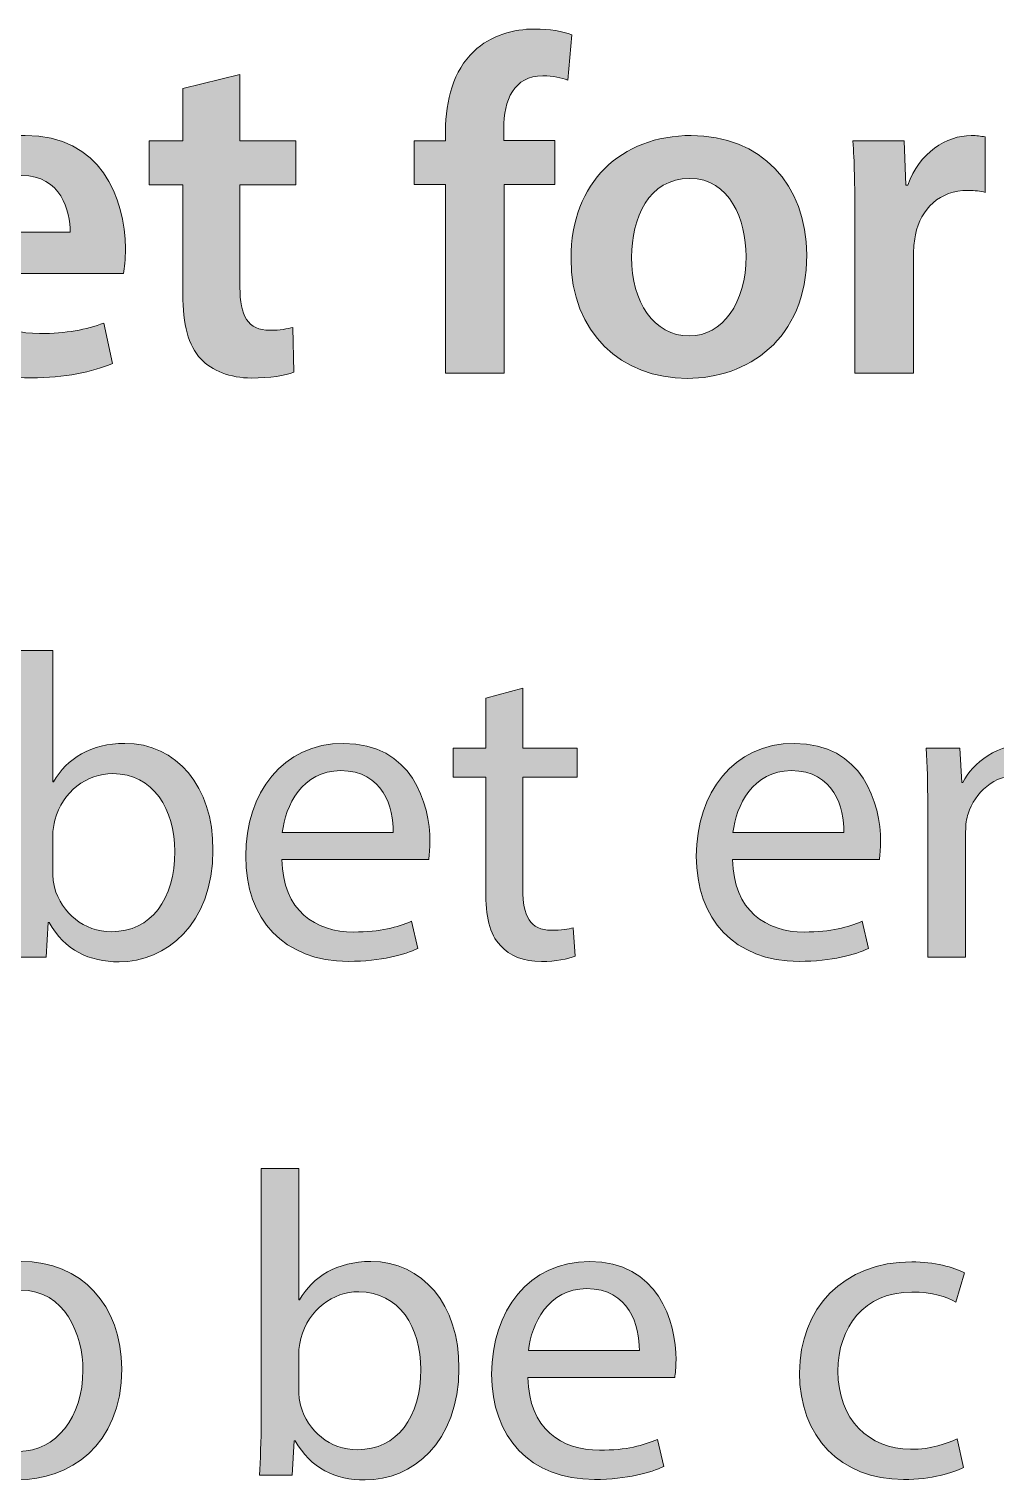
# Model space of a CAD drawing. Header units: inches. Extents: x 589 to 2016, y -1839 to -951.
# Drawn here: x 846.46 to 864.11, y -1576.1 to -1549.62 of the extents above; entities that cross this region are included whole.
import ezdxf

# ---------------------------------------------------------------- set-up
doc = ezdxf.new("R2010")
doc.units = ezdxf.units.IN
doc.header["$MEASUREMENT"] = 0
doc.layers.add('Layer 1', color=7, linetype='Continuous')

# ---------------------------------------------------------------- blocks, each defined once
blk = doc.blocks.new('block 274')
at = {"layer": 'Layer 1', "true_color": 0x010101}
h = blk.add_hatch(color=18, dxfattribs=at)
h.dxf.hatch_style = 2
edge = h.paths.add_edge_path()
edge.add_spline(control_points=[(854.065, -1555.898), (854.065, -1555.898), (854.065, -1552.458), (854.065, -1552.458), (854.065, -1552.458), (853.49, -1552.458), (853.49, -1552.458), (853.49, -1552.458), (853.49, -1551.657), (853.49, -1551.657), (853.49, -1551.657), (854.065, -1551.657), (854.065, -1551.657), (854.065, -1551.657), (854.065, -1551.473), (854.065, -1551.473), (854.065, -1550.924), (854.213, -1550.376), (854.579, -1550.026), (854.893, -1549.73), (855.319, -1549.617), (855.685, -1549.617), (855.973, -1549.617), (856.199, -1549.66), (856.373, -1549.721), (856.373, -1549.721), (856.295, -1550.549), (856.295, -1550.549), (856.182, -1550.506), (856.034, -1550.471), (855.842, -1550.471), (855.311, -1550.471), (855.127, -1550.915), (855.127, -1551.437), (855.127, -1551.437), (855.127, -1551.655), (855.127, -1551.655), (855.127, -1551.655), (856.061, -1551.655), (856.061, -1551.655), (856.061, -1551.655), (856.061, -1552.456), (856.061, -1552.456), (856.061, -1552.456), (855.137, -1552.456), (855.137, -1552.456), (855.137, -1552.456), (855.137, -1555.897), (855.137, -1555.897), (855.137, -1555.897), (854.065, -1555.898), (854.065, -1555.898), (854.065, -1555.898), (854.065, -1555.898), (854.065, -1555.898)], knot_values=[0, 0, 0, 0, 1, 1, 1, 2, 2, 2, 3, 3, 3, 4, 4, 4, 5, 5, 5, 6, 6, 6, 7, 7, 7, 8, 8, 8, 9, 9, 9, 10, 10, 10, 11, 11, 11, 12, 12, 12, 13, 13, 13, 14, 14, 14, 15, 15, 15, 16, 16, 16, 17, 17, 17, 18, 18, 18, 18], degree=3, periodic=1)
h = blk.add_hatch(color=18, dxfattribs=at)
h.dxf.hatch_style = 2
edge = h.paths.add_edge_path()
edge.add_spline(control_points=[(850.311, -1550.446), (850.311, -1550.446), (850.311, -1551.658), (850.311, -1551.658), (850.311, -1551.658), (851.33, -1551.658), (851.33, -1551.658), (851.33, -1551.658), (851.33, -1552.459), (851.33, -1552.459), (851.33, -1552.459), (850.311, -1552.459), (850.311, -1552.459), (850.311, -1552.459), (850.311, -1554.333), (850.311, -1554.333), (850.311, -1554.847), (850.45, -1555.117), (850.86, -1555.117), (851.043, -1555.117), (851.182, -1555.091), (851.278, -1555.064), (851.278, -1555.064), (851.295, -1555.883), (851.295, -1555.883), (851.139, -1555.944), (850.861, -1555.988), (850.521, -1555.988), (850.129, -1555.988), (849.798, -1555.857), (849.598, -1555.64), (849.371, -1555.397), (849.267, -1555.014), (849.267, -1554.456), (849.267, -1554.456), (849.267, -1552.461), (849.267, -1552.461), (849.267, -1552.461), (848.657, -1552.461), (848.657, -1552.461), (848.657, -1552.461), (848.657, -1551.66), (848.657, -1551.66), (848.657, -1551.66), (849.267, -1551.66), (849.267, -1551.66), (849.267, -1551.66), (849.267, -1550.702), (849.267, -1550.702), (849.267, -1550.702), (850.311, -1550.446), (850.311, -1550.446)], knot_values=[0, 0, 0, 0, 1, 1, 1, 2, 2, 2, 3, 3, 3, 4, 4, 4, 5, 5, 5, 6, 6, 6, 7, 7, 7, 8, 8, 8, 9, 9, 9, 10, 10, 10, 11, 11, 11, 12, 12, 12, 13, 13, 13, 14, 14, 14, 15, 15, 15, 16, 16, 16, 17, 17, 17, 17], degree=3, periodic=1)
h = blk.add_hatch(color=18, dxfattribs=at)
h.dxf.hatch_style = 2
edge = h.paths.add_edge_path()
edge.add_spline(control_points=[(845.346, -1554.078), (845.372, -1554.846), (845.973, -1555.176), (846.653, -1555.176), (847.148, -1555.176), (847.506, -1555.106), (847.828, -1554.984), (847.828, -1554.984), (847.984, -1555.724), (847.984, -1555.724), (847.618, -1555.873), (847.113, -1555.985), (846.504, -1555.985), (845.128, -1555.985), (844.318, -1555.141), (844.318, -1553.843), (844.318, -1552.667), (845.031, -1551.56), (846.391, -1551.56), (847.767, -1551.56), (848.22, -1552.693), (848.22, -1553.626), (848.22, -1553.825), (848.202, -1553.983), (848.185, -1554.077), (848.185, -1554.077), (845.346, -1554.077), (845.346, -1554.077), (845.346, -1554.077), (845.346, -1554.078), (845.346, -1554.078)], knot_values=[0, 0, 0, 0, 1, 1, 1, 2, 2, 2, 3, 3, 3, 4, 4, 4, 5, 5, 5, 6, 6, 6, 7, 7, 7, 8, 8, 8, 9, 9, 9, 10, 10, 10, 10], degree=3, periodic=1)
edge = h.paths.add_edge_path()
edge.add_spline(control_points=[(847.21, -1553.328), (847.218, -1552.938), (847.044, -1552.292), (846.33, -1552.292), (845.668, -1552.292), (845.39, -1552.893), (845.346, -1553.328), (845.346, -1553.328), (847.21, -1553.328), (847.21, -1553.328)], knot_values=[0, 0, 0, 0, 1, 1, 1, 2, 2, 2, 3, 3, 3, 3], degree=3, periodic=1)
h = blk.add_hatch(color=18, dxfattribs=at)
h.dxf.hatch_style = 2
edge = h.paths.add_edge_path()
edge.add_spline(control_points=[(860.659, -1553.738), (860.659, -1555.297), (859.562, -1555.995), (858.48, -1555.995), (857.279, -1555.995), (856.356, -1555.166), (856.356, -1553.808), (856.356, -1552.415), (857.271, -1551.561), (858.551, -1551.561), (859.814, -1551.56), (860.659, -1552.45), (860.659, -1553.738)], knot_values=[0, 0, 0, 0, 1, 1, 1, 2, 2, 2, 3, 3, 3, 4, 4, 4, 4], degree=3, periodic=1)
edge = h.paths.add_edge_path()
edge.add_spline(control_points=[(857.462, -1553.782), (857.462, -1554.6), (857.863, -1555.219), (858.516, -1555.219), (859.126, -1555.219), (859.552, -1554.618), (859.552, -1553.764), (859.552, -1553.102), (859.256, -1552.345), (858.524, -1552.345), (857.767, -1552.345), (857.462, -1553.076), (857.462, -1553.782)], knot_values=[0, 0, 0, 0, 1, 1, 1, 2, 2, 2, 3, 3, 3, 4, 4, 4, 4], degree=3, periodic=1)
h = blk.add_hatch(color=18, dxfattribs=at)
h.dxf.hatch_style = 2
edge = h.paths.add_edge_path()
edge.add_spline(control_points=[(861.537, -1553.025), (861.537, -1552.45), (861.53, -1552.041), (861.502, -1551.658), (861.502, -1551.658), (862.435, -1551.658), (862.435, -1551.658), (862.435, -1551.658), (862.471, -1552.468), (862.471, -1552.468), (862.471, -1552.468), (862.505, -1552.468), (862.505, -1552.468), (862.714, -1551.867), (863.211, -1551.562), (863.664, -1551.562), (863.768, -1551.562), (863.829, -1551.571), (863.917, -1551.588), (863.917, -1551.588), (863.917, -1552.599), (863.917, -1552.599), (863.829, -1552.579), (863.734, -1552.562), (863.603, -1552.562), (863.089, -1552.562), (862.741, -1552.893), (862.645, -1553.372), (862.627, -1553.468), (862.609, -1553.583), (862.609, -1553.703), (862.609, -1553.703), (862.609, -1555.898), (862.609, -1555.898), (862.609, -1555.898), (861.538, -1555.898), (861.538, -1555.898), (861.538, -1555.898), (861.538, -1553.025), (861.538, -1553.025), (861.538, -1553.025), (861.537, -1553.025), (861.537, -1553.025), (861.537, -1553.025), (861.537, -1553.025), (861.537, -1553.025)], knot_values=[0, 0, 0, 0, 1, 1, 1, 2, 2, 2, 3, 3, 3, 4, 4, 4, 5, 5, 5, 6, 6, 6, 7, 7, 7, 8, 8, 8, 9, 9, 9, 10, 10, 10, 11, 11, 11, 12, 12, 12, 13, 13, 13, 14, 14, 14, 15, 15, 15, 15], degree=3, periodic=1)
at = {"layer": 'Layer 1', "lineweight": 0}
for points, knots in [([(854.065, -1555.898), (854.065, -1555.898), (854.065, -1552.458), (854.065, -1552.458), (854.065, -1552.458), (853.49, -1552.458), (853.49, -1552.458), (853.49, -1552.458), (853.49, -1551.657), (853.49, -1551.657), (853.49, -1551.657), (854.065, -1551.657), (854.065, -1551.657), (854.065, -1551.657), (854.065, -1551.473), (854.065, -1551.473), (854.065, -1550.924), (854.213, -1550.376), (854.579, -1550.026), (854.893, -1549.73), (855.319, -1549.617), (855.685, -1549.617), (855.973, -1549.617), (856.199, -1549.66), (856.373, -1549.721), (856.373, -1549.721), (856.295, -1550.549), (856.295, -1550.549), (856.182, -1550.506), (856.034, -1550.471), (855.842, -1550.471), (855.311, -1550.471), (855.127, -1550.915), (855.127, -1551.437), (855.127, -1551.437), (855.127, -1551.655), (855.127, -1551.655), (855.127, -1551.655), (856.061, -1551.655), (856.061, -1551.655), (856.061, -1551.655), (856.061, -1552.456), (856.061, -1552.456), (856.061, -1552.456), (855.137, -1552.456), (855.137, -1552.456), (855.137, -1552.456), (855.137, -1555.897), (855.137, -1555.897), (855.137, -1555.897), (854.065, -1555.898), (854.065, -1555.898), (854.065, -1555.898), (854.065, -1555.898), (854.065, -1555.898)], [0, 0, 0, 0, 1, 1, 1, 2, 2, 2, 3, 3, 3, 4, 4, 4, 5, 5, 5, 6, 6, 6, 7, 7, 7, 8, 8, 8, 9, 9, 9, 10, 10, 10, 11, 11, 11, 12, 12, 12, 13, 13, 13, 14, 14, 14, 15, 15, 15, 16, 16, 16, 17, 17, 17, 18, 18, 18, 18]), ([(850.311, -1550.446), (850.311, -1550.446), (850.311, -1551.658), (850.311, -1551.658), (850.311, -1551.658), (851.33, -1551.658), (851.33, -1551.658), (851.33, -1551.658), (851.33, -1552.459), (851.33, -1552.459), (851.33, -1552.459), (850.311, -1552.459), (850.311, -1552.459), (850.311, -1552.459), (850.311, -1554.333), (850.311, -1554.333), (850.311, -1554.847), (850.45, -1555.117), (850.86, -1555.117), (851.043, -1555.117), (851.182, -1555.091), (851.278, -1555.064), (851.278, -1555.064), (851.295, -1555.883), (851.295, -1555.883), (851.139, -1555.944), (850.861, -1555.988), (850.521, -1555.988), (850.129, -1555.988), (849.798, -1555.857), (849.598, -1555.64), (849.371, -1555.397), (849.267, -1555.014), (849.267, -1554.456), (849.267, -1554.456), (849.267, -1552.461), (849.267, -1552.461), (849.267, -1552.461), (848.657, -1552.461), (848.657, -1552.461), (848.657, -1552.461), (848.657, -1551.66), (848.657, -1551.66), (848.657, -1551.66), (849.267, -1551.66), (849.267, -1551.66), (849.267, -1551.66), (849.267, -1550.702), (849.267, -1550.702), (849.267, -1550.702), (850.311, -1550.446), (850.311, -1550.446)], [0, 0, 0, 0, 1, 1, 1, 2, 2, 2, 3, 3, 3, 4, 4, 4, 5, 5, 5, 6, 6, 6, 7, 7, 7, 8, 8, 8, 9, 9, 9, 10, 10, 10, 11, 11, 11, 12, 12, 12, 13, 13, 13, 14, 14, 14, 15, 15, 15, 16, 16, 16, 17, 17, 17, 17]), ([(845.346, -1554.078), (845.372, -1554.846), (845.973, -1555.176), (846.653, -1555.176), (847.148, -1555.176), (847.506, -1555.106), (847.828, -1554.984), (847.828, -1554.984), (847.984, -1555.724), (847.984, -1555.724), (847.618, -1555.873), (847.113, -1555.985), (846.504, -1555.985), (845.128, -1555.985), (844.318, -1555.141), (844.318, -1553.843), (844.318, -1552.667), (845.031, -1551.56), (846.391, -1551.56), (847.767, -1551.56), (848.22, -1552.693), (848.22, -1553.626), (848.22, -1553.825), (848.202, -1553.983), (848.185, -1554.077), (848.185, -1554.077), (845.346, -1554.077), (845.346, -1554.077), (845.346, -1554.077), (845.346, -1554.078), (845.346, -1554.078)], [0, 0, 0, 0, 1, 1, 1, 2, 2, 2, 3, 3, 3, 4, 4, 4, 5, 5, 5, 6, 6, 6, 7, 7, 7, 8, 8, 8, 9, 9, 9, 10, 10, 10, 10]), ([(860.659, -1553.738), (860.659, -1555.297), (859.562, -1555.995), (858.48, -1555.995), (857.279, -1555.995), (856.356, -1555.166), (856.356, -1553.808), (856.356, -1552.415), (857.271, -1551.561), (858.551, -1551.561), (859.814, -1551.56), (860.659, -1552.45), (860.659, -1553.738)], [0, 0, 0, 0, 1, 1, 1, 2, 2, 2, 3, 3, 3, 4, 4, 4, 4]), ([(861.537, -1553.025), (861.537, -1552.45), (861.53, -1552.041), (861.502, -1551.658), (861.502, -1551.658), (862.435, -1551.658), (862.435, -1551.658), (862.435, -1551.658), (862.471, -1552.468), (862.471, -1552.468), (862.471, -1552.468), (862.505, -1552.468), (862.505, -1552.468), (862.714, -1551.867), (863.211, -1551.562), (863.664, -1551.562), (863.768, -1551.562), (863.829, -1551.571), (863.917, -1551.588), (863.917, -1551.588), (863.917, -1552.599), (863.917, -1552.599), (863.829, -1552.579), (863.734, -1552.562), (863.603, -1552.562), (863.089, -1552.562), (862.741, -1552.893), (862.645, -1553.372), (862.627, -1553.468), (862.609, -1553.583), (862.609, -1553.703), (862.609, -1553.703), (862.609, -1555.898), (862.609, -1555.898), (862.609, -1555.898), (861.538, -1555.898), (861.538, -1555.898), (861.538, -1555.898), (861.538, -1553.025), (861.538, -1553.025), (861.538, -1553.025), (861.537, -1553.025), (861.537, -1553.025), (861.537, -1553.025), (861.537, -1553.025), (861.537, -1553.025)], [0, 0, 0, 0, 1, 1, 1, 2, 2, 2, 3, 3, 3, 4, 4, 4, 5, 5, 5, 6, 6, 6, 7, 7, 7, 8, 8, 8, 9, 9, 9, 10, 10, 10, 11, 11, 11, 12, 12, 12, 13, 13, 13, 14, 14, 14, 15, 15, 15, 15]), ([(847.21, -1553.328), (847.218, -1552.938), (847.044, -1552.292), (846.33, -1552.292), (845.668, -1552.292), (845.39, -1552.893), (845.346, -1553.328), (845.346, -1553.328), (847.21, -1553.328), (847.21, -1553.328)], [0, 0, 0, 0, 1, 1, 1, 2, 2, 2, 3, 3, 3, 3]), ([(857.462, -1553.782), (857.462, -1554.6), (857.863, -1555.219), (858.516, -1555.219), (859.126, -1555.219), (859.552, -1554.618), (859.552, -1553.764), (859.552, -1553.102), (859.256, -1552.345), (858.524, -1552.345), (857.767, -1552.345), (857.462, -1553.076), (857.462, -1553.782)], [0, 0, 0, 0, 1, 1, 1, 2, 2, 2, 3, 3, 3, 4, 4, 4, 4])]:
    blk.add_open_spline(points, degree=3, knots=knots, dxfattribs=at)
blk = doc.blocks.new('block 275')
at = {"layer": 'Layer 1', "true_color": 0x010101}
h = blk.add_hatch(color=18, dxfattribs=at)
h.dxf.hatch_style = 2
edge = h.paths.add_edge_path()
edge.add_spline(control_points=[(846.176, -1566.558), (846.192, -1566.3), (846.207, -1565.912), (846.207, -1565.573), (846.207, -1565.573), (846.207, -1560.963), (846.207, -1560.963), (846.207, -1560.963), (846.893, -1560.963), (846.893, -1560.963), (846.893, -1560.963), (846.893, -1563.359), (846.893, -1563.359), (846.893, -1563.359), (846.909, -1563.359), (846.909, -1563.359), (847.153, -1562.933), (847.594, -1562.657), (848.209, -1562.657), (849.156, -1562.657), (849.825, -1563.446), (849.818, -1564.604), (849.818, -1565.968), (848.958, -1566.645), (848.106, -1566.645), (847.555, -1566.645), (847.114, -1566.433), (846.831, -1565.928), (846.831, -1565.928), (846.808, -1565.928), (846.808, -1565.928), (846.808, -1565.928), (846.776, -1566.559), (846.776, -1566.559), (846.776, -1566.559), (846.176, -1566.558), (846.176, -1566.558), (846.176, -1566.558), (846.176, -1566.558), (846.176, -1566.558)], knot_values=[0, 0, 0, 0, 1, 1, 1, 2, 2, 2, 3, 3, 3, 4, 4, 4, 5, 5, 5, 6, 6, 6, 7, 7, 7, 8, 8, 8, 9, 9, 9, 10, 10, 10, 11, 11, 11, 12, 12, 12, 13, 13, 13, 13], degree=3, periodic=1)
edge = h.paths.add_edge_path()
edge.add_spline(control_points=[(846.893, -1565.029), (846.893, -1565.116), (846.909, -1565.203), (846.925, -1565.283), (847.059, -1565.762), (847.461, -1566.095), (847.965, -1566.095), (848.69, -1566.095), (849.124, -1565.504), (849.124, -1564.629), (849.124, -1563.864), (848.73, -1563.21), (847.989, -1563.21), (847.515, -1563.21), (847.074, -1563.534), (846.933, -1564.061), (846.917, -1564.14), (846.893, -1564.234), (846.893, -1564.345), (846.893, -1564.345), (846.893, -1565.029), (846.893, -1565.029), (846.893, -1565.029), (846.893, -1565.029), (846.893, -1565.029)], knot_values=[0, 0, 0, 0, 1, 1, 1, 2, 2, 2, 3, 3, 3, 4, 4, 4, 5, 5, 5, 6, 6, 6, 7, 7, 7, 8, 8, 8, 8], degree=3, periodic=1)
h = blk.add_hatch(color=18, dxfattribs=at)
h.dxf.hatch_style = 2
edge = h.paths.add_edge_path()
edge.add_spline(control_points=[(855.475, -1561.648), (855.475, -1561.648), (855.475, -1562.744), (855.475, -1562.744), (855.475, -1562.744), (856.468, -1562.744), (856.468, -1562.744), (856.468, -1562.744), (856.468, -1563.272), (856.468, -1563.272), (856.468, -1563.272), (855.475, -1563.272), (855.475, -1563.272), (855.475, -1563.272), (855.475, -1565.329), (855.475, -1565.329), (855.475, -1565.802), (855.609, -1566.07), (855.996, -1566.07), (856.177, -1566.07), (856.312, -1566.048), (856.397, -1566.023), (856.397, -1566.023), (856.43, -1566.543), (856.43, -1566.543), (856.296, -1566.598), (856.083, -1566.639), (855.815, -1566.639), (855.492, -1566.639), (855.232, -1566.536), (855.066, -1566.347), (854.868, -1566.142), (854.799, -1565.803), (854.799, -1565.355), (854.799, -1565.355), (854.799, -1563.275), (854.799, -1563.275), (854.799, -1563.275), (854.206, -1563.275), (854.206, -1563.275), (854.206, -1563.275), (854.206, -1562.747), (854.206, -1562.747), (854.206, -1562.747), (854.799, -1562.747), (854.799, -1562.747), (854.799, -1562.747), (854.799, -1561.832), (854.799, -1561.832), (854.799, -1561.832), (855.475, -1561.648), (855.475, -1561.648)], knot_values=[0, 0, 0, 0, 1, 1, 1, 2, 2, 2, 3, 3, 3, 4, 4, 4, 5, 5, 5, 6, 6, 6, 7, 7, 7, 8, 8, 8, 9, 9, 9, 10, 10, 10, 11, 11, 11, 12, 12, 12, 13, 13, 13, 14, 14, 14, 15, 15, 15, 16, 16, 16, 17, 17, 17, 17], degree=3, periodic=1)
h = blk.add_hatch(color=18, dxfattribs=at)
h.dxf.hatch_style = 2
edge = h.paths.add_edge_path()
edge.add_spline(control_points=[(851.078, -1564.777), (851.094, -1565.715), (851.693, -1566.101), (852.387, -1566.101), (852.883, -1566.101), (853.182, -1566.015), (853.442, -1565.904), (853.442, -1565.904), (853.561, -1566.401), (853.561, -1566.401), (853.317, -1566.511), (852.898, -1566.637), (852.291, -1566.637), (851.116, -1566.637), (850.416, -1565.865), (850.416, -1564.714), (850.416, -1563.563), (851.094, -1562.657), (852.204, -1562.657), (853.449, -1562.657), (853.78, -1563.753), (853.78, -1564.454), (853.78, -1564.596), (853.765, -1564.706), (853.757, -1564.777), (853.757, -1564.777), (851.078, -1564.777), (851.078, -1564.777)], knot_values=[0, 0, 0, 0, 1, 1, 1, 2, 2, 2, 3, 3, 3, 4, 4, 4, 5, 5, 5, 6, 6, 6, 7, 7, 7, 8, 8, 8, 9, 9, 9, 9], degree=3, periodic=1)
edge = h.paths.add_edge_path()
edge.add_spline(control_points=[(853.111, -1564.282), (853.119, -1563.84), (852.93, -1563.155), (852.15, -1563.155), (851.448, -1563.155), (851.141, -1563.801), (851.084, -1564.282), (851.084, -1564.282), (853.111, -1564.282), (853.111, -1564.282)], knot_values=[0, 0, 0, 0, 1, 1, 1, 2, 2, 2, 3, 3, 3, 3], degree=3, periodic=1)
h = blk.add_hatch(color=18, dxfattribs=at)
h.dxf.hatch_style = 2
edge = h.paths.add_edge_path()
edge.add_spline(control_points=[(859.306, -1564.777), (859.322, -1565.715), (859.92, -1566.101), (860.613, -1566.101), (861.11, -1566.101), (861.41, -1566.015), (861.669, -1565.904), (861.669, -1565.904), (861.787, -1566.401), (861.787, -1566.401), (861.544, -1566.511), (861.125, -1566.637), (860.518, -1566.637), (859.344, -1566.637), (858.643, -1565.865), (858.643, -1564.714), (858.643, -1563.563), (859.321, -1562.657), (860.432, -1562.657), (861.677, -1562.657), (862.008, -1563.753), (862.008, -1564.454), (862.008, -1564.596), (861.992, -1564.706), (861.985, -1564.777), (861.985, -1564.777), (859.306, -1564.777), (859.306, -1564.777)], knot_values=[0, 0, 0, 0, 1, 1, 1, 2, 2, 2, 3, 3, 3, 4, 4, 4, 5, 5, 5, 6, 6, 6, 7, 7, 7, 8, 8, 8, 9, 9, 9, 9], degree=3, periodic=1)
edge = h.paths.add_edge_path()
edge.add_spline(control_points=[(861.339, -1564.282), (861.346, -1563.84), (861.158, -1563.155), (860.376, -1563.155), (859.676, -1563.155), (859.369, -1563.801), (859.312, -1564.282), (859.312, -1564.282), (861.339, -1564.282), (861.339, -1564.282)], knot_values=[0, 0, 0, 0, 1, 1, 1, 2, 2, 2, 3, 3, 3, 3], degree=3, periodic=1)
h = blk.add_hatch(color=18, dxfattribs=at)
h.dxf.hatch_style = 2
edge = h.paths.add_edge_path()
edge.add_spline(control_points=[(862.868, -1563.776), (862.868, -1563.382), (862.86, -1563.059), (862.837, -1562.744), (862.837, -1562.744), (863.452, -1562.744), (863.452, -1562.744), (863.452, -1562.744), (863.49, -1563.374), (863.49, -1563.374), (863.49, -1563.374), (863.506, -1563.374), (863.506, -1563.374), (863.694, -1563.012), (864.136, -1562.657), (864.767, -1562.657), (865.295, -1562.657), (866.115, -1562.973), (866.115, -1564.281), (866.115, -1564.281), (866.115, -1566.557), (866.115, -1566.557), (866.115, -1566.557), (865.42, -1566.557), (865.42, -1566.557), (865.42, -1566.557), (865.42, -1564.36), (865.42, -1564.36), (865.42, -1563.745), (865.192, -1563.233), (864.537, -1563.233), (864.08, -1563.233), (863.725, -1563.556), (863.607, -1563.942), (863.576, -1564.029), (863.56, -1564.147), (863.56, -1564.266), (863.56, -1564.266), (863.56, -1566.559), (863.56, -1566.559), (863.56, -1566.559), (862.867, -1566.559), (862.867, -1566.559), (862.867, -1566.559), (862.867, -1563.776), (862.867, -1563.776), (862.867, -1563.776), (862.868, -1563.776), (862.868, -1563.776), (862.868, -1563.776), (862.868, -1563.776), (862.868, -1563.776)], knot_values=[0, 0, 0, 0, 1, 1, 1, 2, 2, 2, 3, 3, 3, 4, 4, 4, 5, 5, 5, 6, 6, 6, 7, 7, 7, 8, 8, 8, 9, 9, 9, 10, 10, 10, 11, 11, 11, 12, 12, 12, 13, 13, 13, 14, 14, 14, 15, 15, 15, 16, 16, 16, 17, 17, 17, 17], degree=3, periodic=1)
h = blk.add_hatch(color=18, dxfattribs=at)
h.dxf.hatch_style = 2
edge = h.paths.add_edge_path()
edge.add_spline(control_points=[(850.668, -1576.016), (850.684, -1575.756), (850.699, -1575.37), (850.699, -1575.031), (850.699, -1575.031), (850.699, -1570.42), (850.699, -1570.42), (850.699, -1570.42), (851.385, -1570.42), (851.385, -1570.42), (851.385, -1570.42), (851.385, -1572.816), (851.385, -1572.816), (851.385, -1572.816), (851.401, -1572.816), (851.401, -1572.816), (851.644, -1572.391), (852.085, -1572.115), (852.701, -1572.115), (853.647, -1572.115), (854.317, -1572.903), (854.309, -1574.063), (854.309, -1575.427), (853.45, -1576.104), (852.599, -1576.104), (852.048, -1576.104), (851.606, -1575.891), (851.322, -1575.387), (851.322, -1575.387), (851.3, -1575.387), (851.3, -1575.387), (851.3, -1575.387), (851.267, -1576.018), (851.267, -1576.018), (851.267, -1576.018), (850.668, -1576.016), (850.668, -1576.016), (850.668, -1576.016), (850.668, -1576.016), (850.668, -1576.016)], knot_values=[0, 0, 0, 0, 1, 1, 1, 2, 2, 2, 3, 3, 3, 4, 4, 4, 5, 5, 5, 6, 6, 6, 7, 7, 7, 8, 8, 8, 9, 9, 9, 10, 10, 10, 11, 11, 11, 12, 12, 12, 13, 13, 13, 13], degree=3, periodic=1)
edge = h.paths.add_edge_path()
edge.add_spline(control_points=[(851.385, -1574.487), (851.385, -1574.574), (851.401, -1574.66), (851.417, -1574.739), (851.551, -1575.22), (851.952, -1575.551), (852.457, -1575.551), (853.182, -1575.551), (853.614, -1574.96), (853.614, -1574.087), (853.614, -1573.322), (853.222, -1572.668), (852.48, -1572.668), (852.007, -1572.668), (851.566, -1572.991), (851.424, -1573.519), (851.407, -1573.598), (851.385, -1573.692), (851.385, -1573.803), (851.385, -1573.803), (851.385, -1574.487), (851.385, -1574.487), (851.385, -1574.487), (851.385, -1574.487), (851.385, -1574.487)], knot_values=[0, 0, 0, 0, 1, 1, 1, 2, 2, 2, 3, 3, 3, 4, 4, 4, 5, 5, 5, 6, 6, 6, 7, 7, 7, 8, 8, 8, 8], degree=3, periodic=1)
h = blk.add_hatch(color=18, dxfattribs=at)
h.dxf.hatch_style = 2
edge = h.paths.add_edge_path()
edge.add_spline(control_points=[(848.154, -1574.077), (848.154, -1575.488), (847.177, -1576.103), (846.255, -1576.103), (845.221, -1576.103), (844.425, -1575.345), (844.425, -1574.14), (844.425, -1572.863), (845.261, -1572.114), (846.317, -1572.114), (847.413, -1572.115), (848.154, -1572.912), (848.154, -1574.077)], knot_values=[0, 0, 0, 0, 1, 1, 1, 2, 2, 2, 3, 3, 3, 4, 4, 4, 4], degree=3, periodic=1)
edge = h.paths.add_edge_path()
edge.add_spline(control_points=[(845.128, -1574.118), (845.128, -1574.952), (845.608, -1575.582), (846.286, -1575.582), (846.948, -1575.582), (847.445, -1574.96), (847.445, -1574.102), (847.445, -1573.456), (847.122, -1572.636), (846.302, -1572.636), (845.482, -1572.635), (845.128, -1573.391), (845.128, -1574.118)], knot_values=[0, 0, 0, 0, 1, 1, 1, 2, 2, 2, 3, 3, 3, 4, 4, 4, 4], degree=3, periodic=1)
h = blk.add_hatch(color=18, dxfattribs=at)
h.dxf.hatch_style = 2
edge = h.paths.add_edge_path()
edge.add_spline(control_points=[(855.569, -1574.236), (855.585, -1575.173), (856.184, -1575.56), (856.878, -1575.56), (857.374, -1575.56), (857.674, -1575.473), (857.934, -1575.362), (857.934, -1575.362), (858.052, -1575.858), (858.052, -1575.858), (857.809, -1575.968), (857.39, -1576.094), (856.783, -1576.094), (855.609, -1576.094), (854.907, -1575.323), (854.907, -1574.171), (854.907, -1573.021), (855.585, -1572.115), (856.696, -1572.115), (857.941, -1572.115), (858.273, -1573.21), (858.273, -1573.913), (858.273, -1574.053), (858.257, -1574.165), (858.25, -1574.236), (858.25, -1574.236), (855.569, -1574.236), (855.569, -1574.236), (855.569, -1574.236), (855.569, -1574.236), (855.569, -1574.236)], knot_values=[0, 0, 0, 0, 1, 1, 1, 2, 2, 2, 3, 3, 3, 4, 4, 4, 5, 5, 5, 6, 6, 6, 7, 7, 7, 8, 8, 8, 9, 9, 9, 10, 10, 10, 10], degree=3, periodic=1)
edge = h.paths.add_edge_path()
edge.add_spline(control_points=[(857.603, -1573.738), (857.611, -1573.297), (857.421, -1572.611), (856.641, -1572.611), (855.941, -1572.611), (855.633, -1573.258), (855.577, -1573.738), (855.577, -1573.738), (857.603, -1573.738), (857.603, -1573.738)], knot_values=[0, 0, 0, 0, 1, 1, 1, 2, 2, 2, 3, 3, 3, 3], degree=3, periodic=1)
h = blk.add_hatch(color=18, dxfattribs=at)
h.dxf.hatch_style = 2
edge = h.paths.add_edge_path()
edge.add_spline(control_points=[(863.521, -1575.874), (863.34, -1575.97), (862.939, -1576.095), (862.426, -1576.095), (861.275, -1576.095), (860.527, -1575.314), (860.527, -1574.148), (860.527, -1572.974), (861.329, -1572.122), (862.576, -1572.122), (862.986, -1572.122), (863.348, -1572.225), (863.538, -1572.32), (863.538, -1572.32), (863.381, -1572.856), (863.381, -1572.856), (863.214, -1572.761), (862.955, -1572.674), (862.577, -1572.674), (861.703, -1572.674), (861.229, -1573.32), (861.229, -1574.117), (861.229, -1575), (861.797, -1575.544), (862.554, -1575.544), (862.947, -1575.544), (863.208, -1575.441), (863.405, -1575.355), (863.405, -1575.355), (863.521, -1575.874), (863.521, -1575.874)], knot_values=[0, 0, 0, 0, 1, 1, 1, 2, 2, 2, 3, 3, 3, 4, 4, 4, 5, 5, 5, 6, 6, 6, 7, 7, 7, 8, 8, 8, 9, 9, 9, 10, 10, 10, 10], degree=3, periodic=1)
at = {"layer": 'Layer 1', "lineweight": 0}
for points, knots in [([(846.176, -1566.558), (846.192, -1566.3), (846.207, -1565.912), (846.207, -1565.573), (846.207, -1565.573), (846.207, -1560.963), (846.207, -1560.963), (846.207, -1560.963), (846.893, -1560.963), (846.893, -1560.963), (846.893, -1560.963), (846.893, -1563.359), (846.893, -1563.359), (846.893, -1563.359), (846.909, -1563.359), (846.909, -1563.359), (847.153, -1562.933), (847.594, -1562.657), (848.209, -1562.657), (849.156, -1562.657), (849.825, -1563.446), (849.818, -1564.604), (849.818, -1565.968), (848.958, -1566.645), (848.106, -1566.645), (847.555, -1566.645), (847.114, -1566.433), (846.831, -1565.928), (846.831, -1565.928), (846.808, -1565.928), (846.808, -1565.928), (846.808, -1565.928), (846.776, -1566.559), (846.776, -1566.559), (846.776, -1566.559), (846.176, -1566.558), (846.176, -1566.558), (846.176, -1566.558), (846.176, -1566.558), (846.176, -1566.558)], [0, 0, 0, 0, 1, 1, 1, 2, 2, 2, 3, 3, 3, 4, 4, 4, 5, 5, 5, 6, 6, 6, 7, 7, 7, 8, 8, 8, 9, 9, 9, 10, 10, 10, 11, 11, 11, 12, 12, 12, 13, 13, 13, 13]), ([(855.475, -1561.648), (855.475, -1561.648), (855.475, -1562.744), (855.475, -1562.744), (855.475, -1562.744), (856.468, -1562.744), (856.468, -1562.744), (856.468, -1562.744), (856.468, -1563.272), (856.468, -1563.272), (856.468, -1563.272), (855.475, -1563.272), (855.475, -1563.272), (855.475, -1563.272), (855.475, -1565.329), (855.475, -1565.329), (855.475, -1565.802), (855.609, -1566.07), (855.996, -1566.07), (856.177, -1566.07), (856.312, -1566.048), (856.397, -1566.023), (856.397, -1566.023), (856.43, -1566.543), (856.43, -1566.543), (856.296, -1566.598), (856.083, -1566.639), (855.815, -1566.639), (855.492, -1566.639), (855.232, -1566.536), (855.066, -1566.347), (854.868, -1566.142), (854.799, -1565.803), (854.799, -1565.355), (854.799, -1565.355), (854.799, -1563.275), (854.799, -1563.275), (854.799, -1563.275), (854.206, -1563.275), (854.206, -1563.275), (854.206, -1563.275), (854.206, -1562.747), (854.206, -1562.747), (854.206, -1562.747), (854.799, -1562.747), (854.799, -1562.747), (854.799, -1562.747), (854.799, -1561.832), (854.799, -1561.832), (854.799, -1561.832), (855.475, -1561.648), (855.475, -1561.648)], [0, 0, 0, 0, 1, 1, 1, 2, 2, 2, 3, 3, 3, 4, 4, 4, 5, 5, 5, 6, 6, 6, 7, 7, 7, 8, 8, 8, 9, 9, 9, 10, 10, 10, 11, 11, 11, 12, 12, 12, 13, 13, 13, 14, 14, 14, 15, 15, 15, 16, 16, 16, 17, 17, 17, 17]), ([(851.078, -1564.777), (851.094, -1565.715), (851.693, -1566.101), (852.387, -1566.101), (852.883, -1566.101), (853.182, -1566.015), (853.442, -1565.904), (853.442, -1565.904), (853.561, -1566.401), (853.561, -1566.401), (853.317, -1566.511), (852.898, -1566.637), (852.291, -1566.637), (851.116, -1566.637), (850.416, -1565.865), (850.416, -1564.714), (850.416, -1563.563), (851.094, -1562.657), (852.204, -1562.657), (853.449, -1562.657), (853.78, -1563.753), (853.78, -1564.454), (853.78, -1564.596), (853.765, -1564.706), (853.757, -1564.777), (853.757, -1564.777), (851.078, -1564.777), (851.078, -1564.777)], [0, 0, 0, 0, 1, 1, 1, 2, 2, 2, 3, 3, 3, 4, 4, 4, 5, 5, 5, 6, 6, 6, 7, 7, 7, 8, 8, 8, 9, 9, 9, 9]), ([(859.306, -1564.777), (859.322, -1565.715), (859.92, -1566.101), (860.613, -1566.101), (861.11, -1566.101), (861.41, -1566.015), (861.669, -1565.904), (861.669, -1565.904), (861.787, -1566.401), (861.787, -1566.401), (861.544, -1566.511), (861.125, -1566.637), (860.518, -1566.637), (859.344, -1566.637), (858.643, -1565.865), (858.643, -1564.714), (858.643, -1563.563), (859.321, -1562.657), (860.432, -1562.657), (861.677, -1562.657), (862.008, -1563.753), (862.008, -1564.454), (862.008, -1564.596), (861.992, -1564.706), (861.985, -1564.777), (861.985, -1564.777), (859.306, -1564.777), (859.306, -1564.777)], [0, 0, 0, 0, 1, 1, 1, 2, 2, 2, 3, 3, 3, 4, 4, 4, 5, 5, 5, 6, 6, 6, 7, 7, 7, 8, 8, 8, 9, 9, 9, 9]), ([(862.868, -1563.776), (862.868, -1563.382), (862.86, -1563.059), (862.837, -1562.744), (862.837, -1562.744), (863.452, -1562.744), (863.452, -1562.744), (863.452, -1562.744), (863.49, -1563.374), (863.49, -1563.374), (863.49, -1563.374), (863.506, -1563.374), (863.506, -1563.374), (863.694, -1563.012), (864.136, -1562.657), (864.767, -1562.657), (865.295, -1562.657), (866.115, -1562.973), (866.115, -1564.281), (866.115, -1564.281), (866.115, -1566.557), (866.115, -1566.557), (866.115, -1566.557), (865.42, -1566.557), (865.42, -1566.557), (865.42, -1566.557), (865.42, -1564.36), (865.42, -1564.36), (865.42, -1563.745), (865.192, -1563.233), (864.537, -1563.233), (864.08, -1563.233), (863.725, -1563.556), (863.607, -1563.942), (863.576, -1564.029), (863.56, -1564.147), (863.56, -1564.266), (863.56, -1564.266), (863.56, -1566.559), (863.56, -1566.559), (863.56, -1566.559), (862.867, -1566.559), (862.867, -1566.559), (862.867, -1566.559), (862.867, -1563.776), (862.867, -1563.776), (862.867, -1563.776), (862.868, -1563.776), (862.868, -1563.776), (862.868, -1563.776), (862.868, -1563.776), (862.868, -1563.776)], [0, 0, 0, 0, 1, 1, 1, 2, 2, 2, 3, 3, 3, 4, 4, 4, 5, 5, 5, 6, 6, 6, 7, 7, 7, 8, 8, 8, 9, 9, 9, 10, 10, 10, 11, 11, 11, 12, 12, 12, 13, 13, 13, 14, 14, 14, 15, 15, 15, 16, 16, 16, 17, 17, 17, 17]), ([(846.893, -1565.029), (846.893, -1565.116), (846.909, -1565.203), (846.925, -1565.283), (847.059, -1565.762), (847.461, -1566.095), (847.965, -1566.095), (848.69, -1566.095), (849.124, -1565.504), (849.124, -1564.629), (849.124, -1563.864), (848.73, -1563.21), (847.989, -1563.21), (847.515, -1563.21), (847.074, -1563.534), (846.933, -1564.061), (846.917, -1564.14), (846.893, -1564.234), (846.893, -1564.345), (846.893, -1564.345), (846.893, -1565.029), (846.893, -1565.029), (846.893, -1565.029), (846.893, -1565.029), (846.893, -1565.029)], [0, 0, 0, 0, 1, 1, 1, 2, 2, 2, 3, 3, 3, 4, 4, 4, 5, 5, 5, 6, 6, 6, 7, 7, 7, 8, 8, 8, 8]), ([(853.111, -1564.282), (853.119, -1563.84), (852.93, -1563.155), (852.15, -1563.155), (851.448, -1563.155), (851.141, -1563.801), (851.084, -1564.282), (851.084, -1564.282), (853.111, -1564.282), (853.111, -1564.282)], [0, 0, 0, 0, 1, 1, 1, 2, 2, 2, 3, 3, 3, 3]), ([(861.339, -1564.282), (861.346, -1563.84), (861.158, -1563.155), (860.376, -1563.155), (859.676, -1563.155), (859.369, -1563.801), (859.312, -1564.282), (859.312, -1564.282), (861.339, -1564.282), (861.339, -1564.282)], [0, 0, 0, 0, 1, 1, 1, 2, 2, 2, 3, 3, 3, 3]), ([(850.668, -1576.016), (850.684, -1575.756), (850.699, -1575.37), (850.699, -1575.031), (850.699, -1575.031), (850.699, -1570.42), (850.699, -1570.42), (850.699, -1570.42), (851.385, -1570.42), (851.385, -1570.42), (851.385, -1570.42), (851.385, -1572.816), (851.385, -1572.816), (851.385, -1572.816), (851.401, -1572.816), (851.401, -1572.816), (851.644, -1572.391), (852.085, -1572.115), (852.701, -1572.115), (853.647, -1572.115), (854.317, -1572.903), (854.309, -1574.063), (854.309, -1575.427), (853.45, -1576.104), (852.599, -1576.104), (852.048, -1576.104), (851.606, -1575.891), (851.322, -1575.387), (851.322, -1575.387), (851.3, -1575.387), (851.3, -1575.387), (851.3, -1575.387), (851.267, -1576.018), (851.267, -1576.018), (851.267, -1576.018), (850.668, -1576.016), (850.668, -1576.016), (850.668, -1576.016), (850.668, -1576.016), (850.668, -1576.016)], [0, 0, 0, 0, 1, 1, 1, 2, 2, 2, 3, 3, 3, 4, 4, 4, 5, 5, 5, 6, 6, 6, 7, 7, 7, 8, 8, 8, 9, 9, 9, 10, 10, 10, 11, 11, 11, 12, 12, 12, 13, 13, 13, 13]), ([(848.154, -1574.077), (848.154, -1575.488), (847.177, -1576.103), (846.255, -1576.103), (845.221, -1576.103), (844.425, -1575.345), (844.425, -1574.14), (844.425, -1572.863), (845.261, -1572.114), (846.317, -1572.114), (847.413, -1572.115), (848.154, -1572.912), (848.154, -1574.077)], [0, 0, 0, 0, 1, 1, 1, 2, 2, 2, 3, 3, 3, 4, 4, 4, 4]), ([(855.569, -1574.236), (855.585, -1575.173), (856.184, -1575.56), (856.878, -1575.56), (857.374, -1575.56), (857.674, -1575.473), (857.934, -1575.362), (857.934, -1575.362), (858.052, -1575.858), (858.052, -1575.858), (857.809, -1575.968), (857.39, -1576.094), (856.783, -1576.094), (855.609, -1576.094), (854.907, -1575.323), (854.907, -1574.171), (854.907, -1573.021), (855.585, -1572.115), (856.696, -1572.115), (857.941, -1572.115), (858.273, -1573.21), (858.273, -1573.913), (858.273, -1574.053), (858.257, -1574.165), (858.25, -1574.236), (858.25, -1574.236), (855.569, -1574.236), (855.569, -1574.236), (855.569, -1574.236), (855.569, -1574.236), (855.569, -1574.236)], [0, 0, 0, 0, 1, 1, 1, 2, 2, 2, 3, 3, 3, 4, 4, 4, 5, 5, 5, 6, 6, 6, 7, 7, 7, 8, 8, 8, 9, 9, 9, 10, 10, 10, 10]), ([(863.521, -1575.874), (863.34, -1575.97), (862.939, -1576.095), (862.426, -1576.095), (861.275, -1576.095), (860.527, -1575.314), (860.527, -1574.148), (860.527, -1572.974), (861.329, -1572.122), (862.576, -1572.122), (862.986, -1572.122), (863.348, -1572.225), (863.538, -1572.32), (863.538, -1572.32), (863.381, -1572.856), (863.381, -1572.856), (863.214, -1572.761), (862.955, -1572.674), (862.577, -1572.674), (861.703, -1572.674), (861.229, -1573.32), (861.229, -1574.117), (861.229, -1575), (861.797, -1575.544), (862.554, -1575.544), (862.947, -1575.544), (863.208, -1575.441), (863.405, -1575.355), (863.405, -1575.355), (863.521, -1575.874), (863.521, -1575.874)], [0, 0, 0, 0, 1, 1, 1, 2, 2, 2, 3, 3, 3, 4, 4, 4, 5, 5, 5, 6, 6, 6, 7, 7, 7, 8, 8, 8, 9, 9, 9, 10, 10, 10, 10]), ([(845.128, -1574.118), (845.128, -1574.952), (845.608, -1575.582), (846.286, -1575.582), (846.948, -1575.582), (847.445, -1574.96), (847.445, -1574.102), (847.445, -1573.456), (847.122, -1572.636), (846.302, -1572.636), (845.482, -1572.635), (845.128, -1573.391), (845.128, -1574.118)], [0, 0, 0, 0, 1, 1, 1, 2, 2, 2, 3, 3, 3, 4, 4, 4, 4]), ([(851.385, -1574.487), (851.385, -1574.574), (851.401, -1574.66), (851.417, -1574.739), (851.551, -1575.22), (851.952, -1575.551), (852.457, -1575.551), (853.182, -1575.551), (853.614, -1574.96), (853.614, -1574.087), (853.614, -1573.322), (853.222, -1572.668), (852.48, -1572.668), (852.007, -1572.668), (851.566, -1572.991), (851.424, -1573.519), (851.407, -1573.598), (851.385, -1573.692), (851.385, -1573.803), (851.385, -1573.803), (851.385, -1574.487), (851.385, -1574.487), (851.385, -1574.487), (851.385, -1574.487), (851.385, -1574.487)], [0, 0, 0, 0, 1, 1, 1, 2, 2, 2, 3, 3, 3, 4, 4, 4, 5, 5, 5, 6, 6, 6, 7, 7, 7, 8, 8, 8, 8]), ([(857.603, -1573.738), (857.611, -1573.297), (857.421, -1572.611), (856.641, -1572.611), (855.941, -1572.611), (855.633, -1573.258), (855.577, -1573.738), (855.577, -1573.738), (857.603, -1573.738), (857.603, -1573.738)], [0, 0, 0, 0, 1, 1, 1, 2, 2, 2, 3, 3, 3, 3])]:
    blk.add_open_spline(points, degree=3, knots=knots, dxfattribs=at)
blk = doc.blocks.new('block 271')
at = {"layer": 'Layer 1'}
for name in ['block 274', 'block 275']:
    blk.add_blockref(name, (0, 0), dxfattribs=at)

msp = doc.modelspace()

# ---------------------------------------------------------------- block references
at = {"layer": 'Layer 1'}
msp.add_blockref('block 271', (0, 0), dxfattribs=at)

doc.saveas('drawing.dxf')
